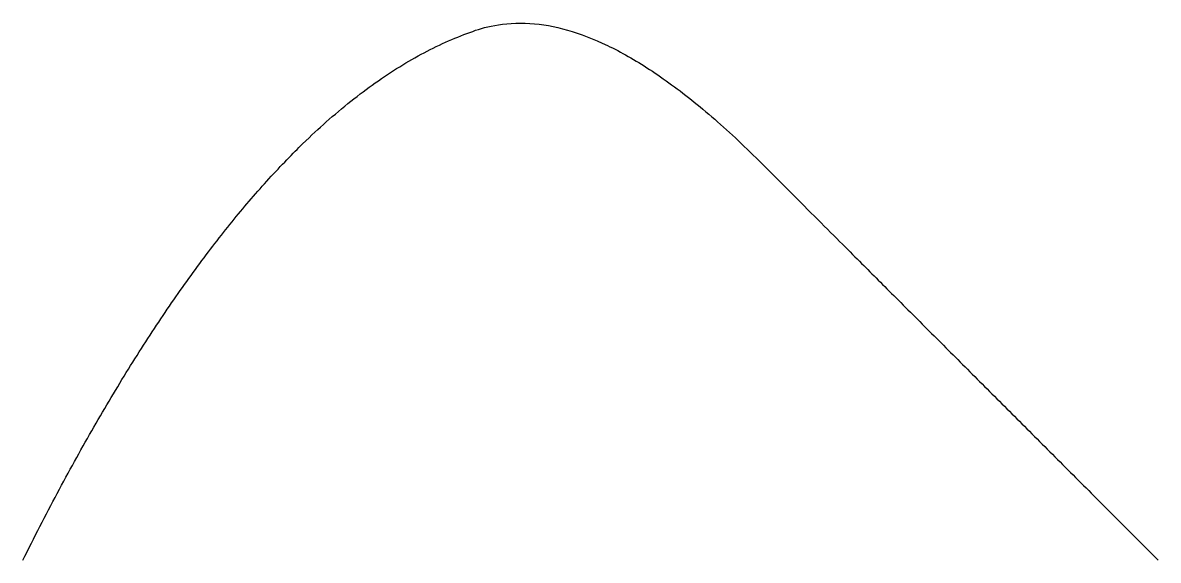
# Model space of a CAD drawing. Extents: x 0 to 5, y 0 to 2.37.
import ezdxf

# ---------------------------------------------------------------- set-up
doc = ezdxf.new("R2010")
doc.units = 0
doc.header["$MEASUREMENT"] = 0

msp = doc.modelspace()

# ---------------------------------------------------------------- linework, layer by layer
msp.add_open_spline([(0, 0), (1, 2), (2.5, 2.5), (4, 1), (5, 0)], degree=2, knots=[2, 2, 2, 3.5, 4.25, 5, 5, 5])

doc.saveas('drawing.dxf')
